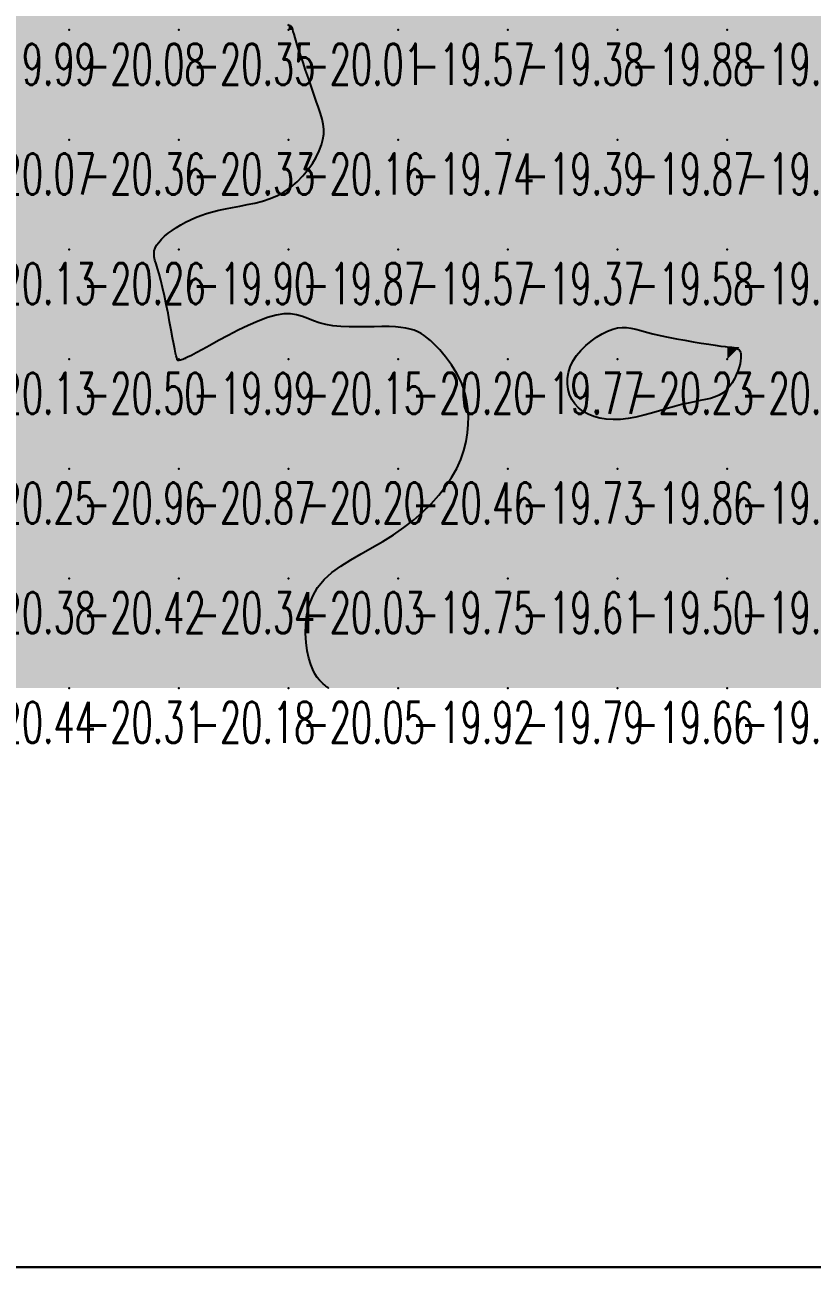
# Model space of a CAD drawing. Header units: millimetres. Extents: x 88261 to 90953, y 390274 to 392322.
# Drawn here: x 89556.2 to 89628, y 390274.5 to 390387.7 of the extents above; entities that cross this region are included whole.
import ezdxf
from ezdxf.enums import TextEntityAlignment as Align

# ---------------------------------------------------------------- set-up
doc = ezdxf.new("R2010")
doc.units = ezdxf.units.MM
doc.header["$LTSCALE"] = 25
for name, color, linetype in [('Carroyage(1)', 7, 'Continuous'), ('CN_04_00', 242, 'Continuous'), ('COTEAlt', 7, 'Continuous'), ('TN_COLORIAGE', 7, 'Continuous')]:
    doc.layers.add(name, color=color, linetype=linetype)
doc.styles.add('Simplex 1.0', font='Simplex.shx', dxfattribs={"width": 0.99, "height": 2.5})
doc.styles.get("Standard").update_dxf_attribs({"font": 'times.ttf'})

# ---------------------------------------------------------------- blocks, each defined once
blk = doc.blocks.new('COTE')
at = {"color": 0}
blk.add_point((0, 0), dxfattribs=at)
at = {"layer": 'COTEAlt'}
blk.add_attdef('ALT', text='', height=3.75, dxfattribs=at).set_placement((1.25, -1.25), align=Align.TOP_LEFT)

msp = doc.modelspace()

# ---------------------------------------------------------------- linework, layer by layer
at = {"elevation": 14.57}
msp.add_lwpolyline([(88260.96, 392322.08), (90951.88, 392322.08), (90951.88, 390274.46), (88260.96, 390274.46)], close=True, dxfattribs=at)
at = {"layer": 'Carroyage(1)'}
msp.add_lwpolyline([(88260.96, 390274.46), (90951.88, 390274.46), (90951.88, 392322.08), (88260.96, 392322.08)], close=True, dxfattribs=at)
at = {"layer": 'CN_04_00', "elevation": -20, "flags": 128}
msp.add_lwpolyline([(89583.89, 390327.24), (89583.89, 390327.24), (89583.88, 390327.24), (89583.87, 390327.25), (89583.85, 390327.27), (89583.81, 390327.3), (89583.75, 390327.35), (89583.66, 390327.42), (89583.55, 390327.51), (89583.41, 390327.62), (89583.24, 390327.77), (89583.06, 390327.97), (89582.86, 390328.22), (89582.66, 390328.53), (89582.46, 390328.93), (89582.28, 390329.4), (89582.11, 390329.98), (89581.96, 390330.65), (89581.85, 390331.41), (89581.8, 390332.23), (89581.82, 390333.08), (89581.92, 390333.95), (89582.13, 390334.81), (89582.45, 390335.64), (89582.9, 390336.42), (89583.5, 390337.13), (89584.21, 390337.77), (89585.03, 390338.37), (89585.93, 390338.94), (89586.88, 390339.49), (89587.86, 390340.05), (89588.85, 390340.62), (89589.82, 390341.22), (89590.75, 390341.87), (89591.64, 390342.56), (89592.47, 390343.29), (89593.24, 390344.04), (89593.94, 390344.82), (89594.57, 390345.62), (89595.12, 390346.44), (89595.58, 390347.26), (89595.95, 390348.09), (89596.24, 390348.91), (89596.44, 390349.71), (89596.57, 390350.5), (89596.64, 390351.27), (89596.65, 390352), (89596.6, 390352.7), (89596.51, 390353.35), (89596.39, 390353.95), (89596.23, 390354.5), (89596.04, 390355.01), (89595.83, 390355.48), (89595.6, 390355.92), (89595.36, 390356.33), (89595.1, 390356.72), (89594.84, 390357.08), (89594.57, 390357.44), (89594.3, 390357.77), (89594.03, 390358.09), (89593.75, 390358.39), (89593.47, 390358.67), (89593.19, 390358.93), (89592.91, 390359.16), (89592.62, 390359.38), (89592.33, 390359.56), (89592.03, 390359.72), (89591.7, 390359.86), (89591.34, 390359.97), (89590.95, 390360.06), (89590.5, 390360.13), (89589.99, 390360.17), (89589.42, 390360.2), (89588.77, 390360.2), (89588.06, 390360.19), (89587.31, 390360.18), (89586.54, 390360.17), (89585.77, 390360.18), (89585.02, 390360.21), (89584.3, 390360.28), (89583.64, 390360.39), (89583.05, 390360.55), (89582.51, 390360.74), (89582.01, 390360.94), (89581.51, 390361.12), (89580.99, 390361.26), (89580.44, 390361.35), (89579.83, 390361.35), (89579.13, 390361.25), (89578.34, 390361.03), (89577.48, 390360.7), (89576.57, 390360.31), (89575.65, 390359.86), (89574.74, 390359.39), (89573.87, 390358.93), (89573.08, 390358.49), (89572.4, 390358.11), (89571.83, 390357.81), (89571.39, 390357.57), (89571.05, 390357.4), (89570.8, 390357.29), (89570.62, 390357.21), (89570.49, 390357.16), (89570.41, 390357.14), (89570.35, 390357.13), (89570.3, 390357.13), (89570.26, 390357.12), (89570.23, 390357.12), (89570.2, 390357.12), (89570.18, 390357.12), (89570.16, 390357.12), (89570.15, 390357.13), (89570.13, 390357.14), (89570.12, 390357.15), (89570.1, 390357.18), (89570.08, 390357.24), (89570.05, 390357.35), (89570.01, 390357.53), (89569.95, 390357.78), (89569.88, 390358.14), (89569.79, 390358.6), (89569.68, 390359.18), (89569.55, 390359.87), (89569.41, 390360.62), (89569.26, 390361.41), (89569.09, 390362.22), (89568.93, 390363.01), (89568.76, 390363.76), (89568.6, 390364.43), (89568.44, 390365), (89568.3, 390365.49), (89568.17, 390365.91), (89568.07, 390366.26), (89568.01, 390366.57), (89567.99, 390366.84), (89568.01, 390367.1), (89568.09, 390367.35), (89568.22, 390367.61), (89568.42, 390367.88), (89568.66, 390368.16), (89568.95, 390368.43), (89569.27, 390368.71), (89569.63, 390368.97), (89570.02, 390369.23), (89570.43, 390369.48), (89570.85, 390369.72), (89571.3, 390369.94), (89571.76, 390370.14), (89572.25, 390370.33), (89572.77, 390370.51), (89573.31, 390370.67), (89573.89, 390370.82), (89574.5, 390370.95), (89575.14, 390371.07), (89575.8, 390371.19), (89576.49, 390371.32), (89577.18, 390371.46), (89577.88, 390371.64), (89578.56, 390371.87), (89579.23, 390372.14), (89579.86, 390372.49), (89580.47, 390372.91), (89581.03, 390373.39), (89581.55, 390373.93), (89582.01, 390374.49), (89582.42, 390375.07), (89582.77, 390375.66), (89583.05, 390376.23), (89583.26, 390376.77), (89583.39, 390377.27), (89583.46, 390377.74), (89583.46, 390378.2), (89583.41, 390378.66), (89583.31, 390379.12), (89583.17, 390379.62), (89582.99, 390380.16), (89582.78, 390380.75), (89582.55, 390381.4), (89582.31, 390382.11), (89582.06, 390382.84), (89581.81, 390383.57), (89581.57, 390384.29), (89581.34, 390384.96), (89581.14, 390385.57), (89580.98, 390386.09), (89580.84, 390386.52), (89580.75, 390386.85), (89580.68, 390387.09), (89580.63, 390387.27), (89580.6, 390387.39), (89580.58, 390387.47), (89580.56, 390387.51), (89580.54, 390387.53), (89580.52, 390387.55), (89580.48, 390387.57), (89580.41, 390387.61), (89580.32, 390387.66), (89580.18, 390387.75)], dxfattribs=at)
msp.add_lwpolyline([(89606.08, 390353.55), (89605.87, 390354), (89605.73, 390354.48), (89605.67, 390354.98), (89605.68, 390355.5), (89605.77, 390356.02), (89605.93, 390356.54), (89606.18, 390357.06), (89606.5, 390357.56), (89606.9, 390358.03), (89607.34, 390358.47), (89607.83, 390358.88), (89608.33, 390359.24), (89608.84, 390359.54), (89609.34, 390359.79), (89609.81, 390359.97), (89610.25, 390360.08), (89610.66, 390360.13), (89611.06, 390360.12), (89611.47, 390360.06), (89611.9, 390359.97), (89612.37, 390359.85), (89612.88, 390359.7), (89613.47, 390359.55), (89614.13, 390359.4), (89614.86, 390359.24), (89615.62, 390359.09), (89616.39, 390358.95), (89617.15, 390358.81), (89617.88, 390358.69), (89618.56, 390358.59), (89619.16, 390358.5), (89619.65, 390358.43), (89620.06, 390358.38), (89620.39, 390358.34), (89620.65, 390358.31), (89620.85, 390358.28), (89621.01, 390358.25), (89621.13, 390358.2), (89621.23, 390358.15), (89621.32, 390358.07), (89621.39, 390357.98), (89621.44, 390357.86), (89621.48, 390357.71), (89621.5, 390357.54), (89621.49, 390357.33), (89621.46, 390357.09), (89621.41, 390356.81), (89621.33, 390356.5), (89621.21, 390356.15), (89621.07, 390355.79), (89620.9, 390355.43), (89620.69, 390355.07), (89620.45, 390354.73), (89620.17, 390354.43), (89619.87, 390354.17), (89619.52, 390353.96), (89619.14, 390353.79), (89618.72, 390353.66), (89618.27, 390353.55), (89617.77, 390353.45), (89617.25, 390353.35), (89616.68, 390353.23), (89616.07, 390353.09), (89615.43, 390352.92), (89614.76, 390352.73), (89614.06, 390352.52), (89613.35, 390352.31), (89612.63, 390352.12), (89611.92, 390351.95), (89611.21, 390351.82), (89610.52, 390351.74), (89609.86, 390351.72), (89609.22, 390351.76), (89608.63, 390351.85), (89608.07, 390352.01), (89607.56, 390352.21), (89607.1, 390352.47), (89606.7, 390352.79), (89606.36, 390353.15), (89606.08, 390353.55)], close=True, dxfattribs=at)
at = {"layer": 'TN_COLORIAGE', "color": 223}
for points in [[(89560.25, 390387.24, -20), (89551.24, 390387.24, -20), (89560.25, 390397.24, -20), (89551.63, 390388.62, -20)], [(89560.25, 390397.24, -20.02), (89560.25, 390387.24, -20.02), (89570.25, 390397.24, -20.02)], [(89560.25, 390387.24, -20.02), (89570.25, 390387.24, -20.02), (89570.25, 390397.24, -20.02)], [(89570.25, 390387.24, -20), (89574.83, 390391.82, -20), (89570.25, 390397.24, -20), (89570.78, 390397.24, -20)], [(89570.25, 390387.24, -20), (89574.83, 390391.82, -20), (89580.25, 390387.24, -20), (89580.25, 390387.56, -20)], [(89560.25, 390387.24, -20), (89551.24, 390387.24, -20), (89550.25, 390377.24, -20), (89550.25, 390386.15, -20)], [(89550.25, 390377.24, -20.08), (89560.25, 390377.24, -20.08), (89560.25, 390387.24, -20.08)], [(89560.25, 390387.24, -20.35), (89560.25, 390377.24, -20.35), (89570.25, 390387.24, -20.35)], [(89560.25, 390377.24, -20.35), (89570.25, 390377.24, -20.35), (89570.25, 390387.24, -20.35)], [(89570.25, 390377.24, -20.01), (89580.25, 390377.24, -20.01), (89580.25, 390387.24, -20.01)], [(89570.25, 390387.24, -20.01), (89570.25, 390377.24, -20.01), (89580.25, 390387.24, -20.01)], [(89580.25, 390387.56, -20.01), (89580.61, 390387.6, -20.01), (89580.25, 390387.24, -20.01)], [(89580.56, 390387.24, -20.01), (89580.61, 390387.6, -20.01), (89580.25, 390387.24, -20.01)], [(89580.25, 390377.24, -20), (89583.01, 390380, -20), (89580.25, 390387.24, -20), (89580.56, 390387.24, -20)], [(89583.01, 390380, -20.16), (89584.07, 390377.24, -20.16), (89580.25, 390377.24, -20.16)], [(89550.25, 390367.24, -20.36), (89560.25, 390367.24, -20.36), (89560.25, 390377.24, -20.36)], [(89550.25, 390377.24, -20.36), (89550.25, 390367.24, -20.36), (89560.25, 390377.24, -20.36)], [(89570.25, 390377.24, -20), (89570.25, 390369.64, -20), (89560.25, 390367.24, -20), (89567.44, 390367.24, -20)], [(89560.25, 390377.24, -20.33), (89560.25, 390367.24, -20.33), (89570.25, 390377.24, -20.33)], [(89570.25, 390377.24, -20), (89570.25, 390369.64, -20), (89580.25, 390377.24, -20), (89574.12, 390371.11, -20)], [(89580.25, 390371.65, -20.16), (89574.12, 390371.11, -20.16), (89580.25, 390377.24, -20.16)], [(89584.07, 390377.24, -20.16), (89580.25, 390371.65, -20.16), (89580.25, 390377.24, -20.16)], [(89550.25, 390367.24, -20.26), (89550.25, 390357.24, -20.26), (89560.25, 390367.24, -20.26)], [(89550.25, 390357.24, -20.26), (89560.25, 390357.24, -20.26), (89560.25, 390367.24, -20.26)], [(89560.25, 390357.24, -20), (89568.53, 390365.52, -20), (89560.25, 390367.24, -20), (89567.44, 390367.24, -20)], [(89568.53, 390365.52, -20.5), (89570.02, 390357.24, -20.5), (89560.25, 390357.24, -20.5)], [(89580.25, 390362.6, -20.15), (89570.97, 390357.24, -20.15), (89580.25, 390357.24, -20.15)], [(89582.84, 390359.83, -20.15), (89580.25, 390362.6, -20.15), (89580.25, 390357.24, -20.15)], [(89590.25, 390357.24, -20), (89590.25, 390360.42, -20), (89580.25, 390357.24, -20), (89582.84, 390359.83, -20)], [(89592.66, 390359.65, -20.2), (89590.25, 390360.42, -20.2), (89590.25, 390357.24, -20.2)], [(89610.25, 390360.75, -20.23), (89605.29, 390357.24, -20.23), (89610.25, 390357.24, -20.23)], [(89612.58, 390359.57, -20.23), (89610.25, 390360.75, -20.23), (89610.25, 390357.24, -20.23)], [(89592.66, 390359.65, -20.2), (89594.86, 390357.24, -20.2), (89590.25, 390357.24, -20.2)], [(89610.25, 390357.24, -20), (89612.58, 390359.57, -20), (89620.25, 390357.24, -20), (89620.25, 390358.27, -20)], [(89620.25, 390358.27, -20.09), (89621.36, 390358.35, -20.09), (89620.25, 390357.24, -20.09)], [(89621.36, 390358.35, -20.09), (89621.71, 390357.24, -20.09), (89620.25, 390357.24, -20.09)], [(89550.25, 390347.24, -20.5), (89560.25, 390347.24, -20.5), (89560.25, 390357.24, -20.5)], [(89550.25, 390357.24, -20.5), (89550.25, 390347.24, -20.5), (89560.25, 390357.24, -20.5)], [(89560.25, 390347.24, -20), (89570.13, 390357.12, -20), (89560.25, 390357.24, -20), (89570.02, 390357.24, -20)], [(89560.25, 390347.24, -20), (89570.13, 390357.12, -20), (89570.25, 390347.24, -20), (89570.25, 390357.11, -20)], [(89570.25, 390347.24, -20), (89570.25, 390357.11, -20), (89580.25, 390357.24, -20), (89570.97, 390357.24, -20)], [(89570.25, 390347.24, -20.15), (89580.25, 390347.24, -20.15), (89580.25, 390357.24, -20.15)], [(89580.25, 390347.24, -20.2), (89590.25, 390347.24, -20.2), (89590.25, 390357.24, -20.2)], [(89580.25, 390357.24, -20.2), (89580.25, 390347.24, -20.2), (89590.25, 390357.24, -20.2)], [(89590.25, 390347.24, -20), (89596.91, 390353.9, -20), (89590.25, 390357.24, -20), (89594.86, 390357.24, -20)], [(89605.65, 390352.64, -20.23), (89605.29, 390357.24, -20.23), (89610.25, 390357.24, -20.23)], [(89605.65, 390352.64, -20.23), (89610.25, 390351.08, -20.23), (89610.25, 390357.24, -20.23)], [(89610.25, 390357.24, -20), (89610.25, 390351.08, -20), (89620.25, 390357.24, -20), (89616.48, 390353.47, -20)], [(89620.25, 390353.57, -20.09), (89616.48, 390353.47, -20.09), (89620.25, 390357.24, -20.09)], [(89621.71, 390357.24, -20.09), (89620.25, 390353.57, -20.09), (89620.25, 390357.24, -20.09)], [(89596.58, 390347.24, -20.46), (89596.91, 390353.9, -20.46), (89590.25, 390347.24, -20.46)], [(89550.25, 390337.24, -20.96), (89560.25, 390337.24, -20.96), (89560.25, 390347.24, -20.96)], [(89550.25, 390347.24, -20.96), (89550.25, 390337.24, -20.96), (89560.25, 390347.24, -20.96)], [(89560.25, 390337.24, -20.87), (89570.25, 390337.24, -20.87), (89570.25, 390347.24, -20.87)], [(89560.25, 390347.24, -20.87), (89560.25, 390337.24, -20.87), (89570.25, 390347.24, -20.87)], [(89570.25, 390337.24, -20.2), (89580.25, 390337.24, -20.2), (89580.25, 390347.24, -20.2)], [(89570.25, 390347.24, -20.2), (89570.25, 390337.24, -20.2), (89580.25, 390347.24, -20.2)], [(89580.25, 390347.24, -20.46), (89580.25, 390337.24, -20.46), (89590.25, 390347.24, -20.46)], [(89590.25, 390347.24, -20), (89590.25, 390340.71, -20), (89580.25, 390337.24, -20), (89581.33, 390337.24, -20)], [(89596.58, 390347.24, -20.46), (89590.25, 390340.71, -20.46), (89590.25, 390347.24, -20.46)], [(89550.25, 390327.24, -20.42), (89560.25, 390327.24, -20.42), (89560.25, 390337.24, -20.42)], [(89550.25, 390337.24, -20.42), (89550.25, 390327.24, -20.42), (89560.25, 390337.24, -20.42)], [(89560.25, 390327.24, -20.34), (89570.25, 390327.24, -20.34), (89570.25, 390337.24, -20.34)], [(89560.25, 390337.24, -20.34), (89560.25, 390327.24, -20.34), (89570.25, 390337.24, -20.34)], [(89570.25, 390337.24, -20.03), (89570.25, 390327.24, -20.03), (89580.25, 390337.24, -20.03)], [(89570.25, 390327.24, -20.03), (89580.25, 390327.24, -20.03), (89580.25, 390337.24, -20.03)], [(89580.25, 390327.24, -20), (89581.86, 390328.85, -20), (89580.25, 390337.24, -20), (89581.33, 390337.24, -20)], [(89581.86, 390328.85, -20.05), (89583.89, 390327.24, -20.05), (89580.25, 390327.24, -20.05)]]:
    msp.add_solid(points, dxfattribs=at)
at = {"layer": 'TN_COLORIAGE', "color": 213}
for points in [[(89580.25, 390387.56, -19.59), (89574.83, 390391.82, -19.59), (89580.25, 390397.24, -19.59)], [(89580.61, 390387.6, -19.59), (89580.25, 390387.56, -19.59), (89590.25, 390397.24, -19.59), (89580.25, 390397.24, -19.59)], [(89580.61, 390387.6, -19.57), (89580.56, 390387.24, -19.57), (89590.25, 390397.24, -19.57), (89590.25, 390387.24, -19.57)], [(89590.25, 390397.24, -19.29), (89590.25, 390387.24, -19.29), (89600.25, 390397.24, -19.29)], [(89590.25, 390387.24, -19.29), (89600.25, 390387.24, -19.29), (89600.25, 390397.24, -19.29)], [(89600.25, 390387.24, -19.33), (89610.25, 390387.24, -19.33), (89610.25, 390397.24, -19.33)], [(89600.25, 390397.24, -19.33), (89600.25, 390387.24, -19.33), (89610.25, 390397.24, -19.33)], [(89610.25, 390387.24, -19.23), (89620.25, 390387.24, -19.23), (89620.25, 390397.24, -19.23)], [(89610.25, 390397.24, -19.23), (89610.25, 390387.24, -19.23), (89620.25, 390397.24, -19.23)], [(89620.25, 390397.24, -19.23), (89620.25, 390387.24, -19.23), (89630.25, 390397.24, -19.23)], [(89620.25, 390387.24, -19.23), (89630.25, 390387.24, -19.23), (89630.25, 390397.24, -19.23)], [(89580.56, 390387.24, -19.57), (89583.01, 390380, -19.57), (89590.25, 390387.24, -19.57)], [(89584.07, 390377.24, -19.57), (89583.01, 390380, -19.57), (89590.25, 390377.24, -19.57), (89590.25, 390387.24, -19.57)], [(89590.25, 390387.24, -19.38), (89590.25, 390377.24, -19.38), (89600.25, 390387.24, -19.38)], [(89590.25, 390377.24, -19.38), (89600.25, 390377.24, -19.38), (89600.25, 390387.24, -19.38)], [(89600.25, 390387.24, -19.88), (89600.25, 390377.24, -19.88), (89610.25, 390387.24, -19.88)], [(89600.25, 390377.24, -19.88), (89610.25, 390377.24, -19.88), (89610.25, 390387.24, -19.88)], [(89610.25, 390377.24, -19.45), (89620.25, 390377.24, -19.45), (89620.25, 390387.24, -19.45)], [(89610.25, 390387.24, -19.45), (89610.25, 390377.24, -19.45), (89620.25, 390387.24, -19.45)], [(89620.25, 390387.24, -19.1), (89620.25, 390377.24, -19.1), (89630.25, 390387.24, -19.1)], [(89620.25, 390377.24, -19.1), (89630.25, 390377.24, -19.1), (89630.25, 390387.24, -19.1)], [(89580.25, 390367.24, -19.74), (89590.25, 390367.24, -19.74), (89590.25, 390377.24, -19.74)], [(89580.25, 390371.65, -19.74), (89584.07, 390377.24, -19.74), (89580.25, 390367.24, -19.74), (89590.25, 390377.24, -19.74)], [(89590.25, 390367.24, -19.39), (89600.25, 390367.24, -19.39), (89600.25, 390377.24, -19.39)], [(89590.25, 390377.24, -19.39), (89590.25, 390367.24, -19.39), (89600.25, 390377.24, -19.39)], [(89600.25, 390377.24, -19.87), (89600.25, 390367.24, -19.87), (89610.25, 390377.24, -19.87)], [(89600.25, 390367.24, -19.87), (89610.25, 390367.24, -19.87), (89610.25, 390377.24, -19.87)], [(89610.25, 390377.24, -19.32), (89610.25, 390367.24, -19.32), (89620.25, 390377.24, -19.32)], [(89610.25, 390367.24, -19.32), (89620.25, 390367.24, -19.32), (89620.25, 390377.24, -19.32)], [(89620.25, 390367.24, -19.14), (89630.25, 390367.24, -19.14), (89630.25, 390377.24, -19.14)], [(89620.25, 390377.24, -19.14), (89620.25, 390367.24, -19.14), (89630.25, 390377.24, -19.14)], [(89574.12, 390371.11, -19.87), (89580.25, 390371.65, -19.87), (89570.25, 390367.24, -19.87), (89580.25, 390367.24, -19.87)], [(89574.12, 390371.11, -19.9), (89570.25, 390369.64, -19.9), (89570.25, 390367.24, -19.9)], [(89567.44, 390367.24, -19.9), (89570.25, 390369.64, -19.9), (89570.25, 390367.24, -19.9)], [(89567.44, 390367.24, -19.9), (89568.53, 390365.52, -19.9), (89570.25, 390367.24, -19.9)], [(89570.02, 390357.24, -19.9), (89568.53, 390365.52, -19.9), (89570.25, 390357.24, -19.9), (89570.25, 390367.24, -19.9)], [(89570.25, 390367.24, -19.87), (89570.25, 390357.24, -19.87), (89580.25, 390367.24, -19.87)], [(89570.97, 390357.24, -19.87), (89580.25, 390362.6, -19.87), (89570.25, 390357.24, -19.87), (89580.25, 390367.24, -19.87)], [(89580.25, 390362.6, -19.57), (89582.84, 390359.83, -19.57), (89580.25, 390367.24, -19.57), (89590.25, 390367.24, -19.57)], [(89582.84, 390359.83, -19.57), (89590.25, 390360.42, -19.57), (89590.25, 390367.24, -19.57)], [(89590.25, 390360.42, -19.37), (89592.66, 390359.65, -19.37), (89590.25, 390367.24, -19.37), (89600.25, 390367.24, -19.37)], [(89594.86, 390357.24, -19.37), (89592.66, 390359.65, -19.37), (89600.25, 390357.24, -19.37), (89600.25, 390367.24, -19.37)], [(89600.25, 390367.24, -19.58), (89600.25, 390357.24, -19.58), (89610.25, 390367.24, -19.58)], [(89605.29, 390357.24, -19.58), (89610.25, 390360.75, -19.58), (89600.25, 390357.24, -19.58), (89610.25, 390367.24, -19.58)], [(89610.25, 390360.75, -19.25), (89612.58, 390359.57, -19.25), (89610.25, 390367.24, -19.25), (89620.25, 390367.24, -19.25)], [(89620.25, 390358.27, -19.25), (89612.58, 390359.57, -19.25), (89620.25, 390367.24, -19.25)], [(89621.36, 390358.35, -19.25), (89620.25, 390358.27, -19.25), (89630.25, 390367.24, -19.25), (89620.25, 390367.24, -19.25)], [(89621.71, 390357.24, -19.31), (89621.36, 390358.35, -19.31), (89630.25, 390357.24, -19.31), (89630.25, 390367.24, -19.31)], [(89570.02, 390357.24, -19.99), (89570.13, 390357.12, -19.99), (89570.25, 390357.24, -19.99)], [(89570.25, 390357.11, -19.99), (89570.13, 390357.12, -19.99), (89570.25, 390357.24, -19.99)], [(89570.97, 390357.24, -19.99), (89570.25, 390357.11, -19.99), (89570.25, 390357.24, -19.99)], [(89594.86, 390357.24, -19.77), (89596.91, 390353.9, -19.77), (89600.25, 390357.24, -19.77)], [(89596.91, 390353.9, -19.73), (89596.58, 390347.24, -19.73), (89600.25, 390357.24, -19.73), (89600.25, 390347.24, -19.73)], [(89605.29, 390357.24, -19.73), (89605.65, 390352.64, -19.73), (89600.25, 390357.24, -19.73), (89600.25, 390347.24, -19.73)], [(89620.25, 390353.57, -19.5), (89621.71, 390357.24, -19.5), (89620.25, 390347.24, -19.5), (89630.25, 390357.24, -19.5)], [(89620.25, 390347.24, -19.5), (89630.25, 390347.24, -19.5), (89630.25, 390357.24, -19.5)], [(89616.48, 390353.47, -19.85), (89620.25, 390353.57, -19.85), (89610.25, 390347.24, -19.85), (89620.25, 390347.24, -19.85)], [(89616.48, 390353.47, -19.86), (89610.25, 390351.08, -19.86), (89610.25, 390347.24, -19.86)], [(89610.25, 390351.08, -19.73), (89605.65, 390352.64, -19.73), (89610.25, 390347.24, -19.73), (89600.25, 390347.24, -19.73)], [(89590.25, 390337.24, -19.73), (89600.25, 390337.24, -19.73), (89600.25, 390347.24, -19.73)], [(89590.25, 390340.71, -19.73), (89596.58, 390347.24, -19.73), (89590.25, 390337.24, -19.73), (89600.25, 390347.24, -19.73)], [(89600.25, 390347.24, -19.86), (89600.25, 390337.24, -19.86), (89610.25, 390347.24, -19.86)], [(89600.25, 390337.24, -19.86), (89610.25, 390337.24, -19.86), (89610.25, 390347.24, -19.86)], [(89610.25, 390337.24, -19.85), (89620.25, 390337.24, -19.85), (89620.25, 390347.24, -19.85)], [(89610.25, 390347.24, -19.85), (89610.25, 390337.24, -19.85), (89620.25, 390347.24, -19.85)], [(89620.25, 390347.24, -19.38), (89620.25, 390337.24, -19.38), (89630.25, 390347.24, -19.38)], [(89620.25, 390337.24, -19.38), (89630.25, 390337.24, -19.38), (89630.25, 390347.24, -19.38)], [(89581.33, 390337.24, -19.75), (89590.25, 390340.71, -19.75), (89590.25, 390337.24, -19.75)], [(89581.33, 390337.24, -19.75), (89581.86, 390328.85, -19.75), (89590.25, 390337.24, -19.75)], [(89583.89, 390327.24, -19.75), (89581.86, 390328.85, -19.75), (89590.25, 390327.24, -19.75), (89590.25, 390337.24, -19.75)], [(89590.25, 390337.24, -19.61), (89590.25, 390327.24, -19.61), (89600.25, 390337.24, -19.61)], [(89590.25, 390327.24, -19.61), (89600.25, 390327.24, -19.61), (89600.25, 390337.24, -19.61)], [(89600.25, 390327.24, -19.5), (89610.25, 390327.24, -19.5), (89610.25, 390337.24, -19.5)], [(89600.25, 390337.24, -19.5), (89600.25, 390327.24, -19.5), (89610.25, 390337.24, -19.5)], [(89610.25, 390337.24, -19.44), (89610.25, 390327.24, -19.44), (89620.25, 390337.24, -19.44)], [(89610.25, 390327.24, -19.44), (89620.25, 390327.24, -19.44), (89620.25, 390337.24, -19.44)], [(89620.25, 390337.24, -19.28), (89620.25, 390327.24, -19.28), (89630.25, 390337.24, -19.28)], [(89620.25, 390327.24, -19.28), (89630.25, 390327.24, -19.28), (89630.25, 390337.24, -19.28)]]:
    msp.add_solid(points, dxfattribs=at)

# ---------------------------------------------------------------- block references
at = {"layer": 'COTEAlt'}
ref = msp.add_blockref('COTE', (89550.25, 390387.24), dxfattribs=at)
ref.add_attrib('ALT', '-19.99', dxfattribs={"height": 3.75, "style": 'Simplex 1.0', "width": 0.6}).set_placement((89551.5, 390385.99), align=Align.TOP_LEFT)
ref = msp.add_blockref('COTE', (89560.25, 390387.24), dxfattribs=at)
ref.add_attrib('ALT', '-20.08', dxfattribs={"height": 3.75, "style": 'Simplex 1.0', "width": 0.6}).set_placement((89561.5, 390385.99), align=Align.TOP_LEFT)
ref = msp.add_blockref('COTE', (89570.25, 390387.24), dxfattribs=at)
ref.add_attrib('ALT', '-20.35', dxfattribs={"height": 3.75, "style": 'Simplex 1.0', "width": 0.6}).set_placement((89571.5, 390385.99), align=Align.TOP_LEFT)
ref = msp.add_blockref('COTE', (89580.25, 390387.24), dxfattribs=at)
ref.add_attrib('ALT', '-20.01', dxfattribs={"height": 3.75, "style": 'Simplex 1.0', "width": 0.6}).set_placement((89581.5, 390385.99), align=Align.TOP_LEFT)
ref = msp.add_blockref('COTE', (89590.25, 390387.24), dxfattribs=at)
ref.add_attrib('ALT', '-19.57', dxfattribs={"height": 3.75, "style": 'Simplex 1.0', "width": 0.6}).set_placement((89591.5, 390385.99), align=Align.TOP_LEFT)
ref = msp.add_blockref('COTE', (89600.25, 390387.24), dxfattribs=at)
ref.add_attrib('ALT', '-19.38', dxfattribs={"height": 3.75, "style": 'Simplex 1.0', "width": 0.6}).set_placement((89601.5, 390385.99), align=Align.TOP_LEFT)
ref = msp.add_blockref('COTE', (89610.25, 390387.24), dxfattribs=at)
ref.add_attrib('ALT', '-19.88', dxfattribs={"height": 3.75, "style": 'Simplex 1.0', "width": 0.6}).set_placement((89611.5, 390385.99), align=Align.TOP_LEFT)
ref = msp.add_blockref('COTE', (89620.25, 390387.24), dxfattribs=at)
ref.add_attrib('ALT', '-19.45', dxfattribs={"height": 3.75, "style": 'Simplex 1.0', "width": 0.6}).set_placement((89621.5, 390385.99), align=Align.TOP_LEFT)
ref = msp.add_blockref('COTE', (89550.25, 390377.24), dxfattribs=at)
ref.add_attrib('ALT', '-20.07', dxfattribs={"height": 3.75, "style": 'Simplex 1.0', "width": 0.6}).set_placement((89551.5, 390375.99), align=Align.TOP_LEFT)
ref = msp.add_blockref('COTE', (89560.25, 390377.24), dxfattribs=at)
ref.add_attrib('ALT', '-20.36', dxfattribs={"height": 3.75, "style": 'Simplex 1.0', "width": 0.6}).set_placement((89561.5, 390375.99), align=Align.TOP_LEFT)
ref = msp.add_blockref('COTE', (89570.25, 390377.24), dxfattribs=at)
ref.add_attrib('ALT', '-20.33', dxfattribs={"height": 3.75, "style": 'Simplex 1.0', "width": 0.6}).set_placement((89571.5, 390375.99), align=Align.TOP_LEFT)
ref = msp.add_blockref('COTE', (89580.25, 390377.24), dxfattribs=at)
ref.add_attrib('ALT', '-20.16', dxfattribs={"height": 3.75, "style": 'Simplex 1.0', "width": 0.6}).set_placement((89581.5, 390375.99), align=Align.TOP_LEFT)
ref = msp.add_blockref('COTE', (89590.25, 390377.24), dxfattribs=at)
ref.add_attrib('ALT', '-19.74', dxfattribs={"height": 3.75, "style": 'Simplex 1.0', "width": 0.6}).set_placement((89591.5, 390375.99), align=Align.TOP_LEFT)
ref = msp.add_blockref('COTE', (89600.25, 390377.24), dxfattribs=at)
ref.add_attrib('ALT', '-19.39', dxfattribs={"height": 3.75, "style": 'Simplex 1.0', "width": 0.6}).set_placement((89601.5, 390375.99), align=Align.TOP_LEFT)
ref = msp.add_blockref('COTE', (89610.25, 390377.24), dxfattribs=at)
ref.add_attrib('ALT', '-19.87', dxfattribs={"height": 3.75, "style": 'Simplex 1.0', "width": 0.6}).set_placement((89611.5, 390375.99), align=Align.TOP_LEFT)
ref = msp.add_blockref('COTE', (89620.25, 390377.24), dxfattribs=at)
ref.add_attrib('ALT', '-19.32', dxfattribs={"height": 3.75, "style": 'Simplex 1.0', "width": 0.6}).set_placement((89621.5, 390375.99), align=Align.TOP_LEFT)
ref = msp.add_blockref('COTE', (89550.25, 390367.24), dxfattribs=at)
ref.add_attrib('ALT', '-20.13', dxfattribs={"height": 3.75, "style": 'Simplex 1.0', "width": 0.6}).set_placement((89551.5, 390365.99), align=Align.TOP_LEFT)
ref = msp.add_blockref('COTE', (89560.25, 390367.24), dxfattribs=at)
ref.add_attrib('ALT', '-20.26', dxfattribs={"height": 3.75, "style": 'Simplex 1.0', "width": 0.6}).set_placement((89561.5, 390365.99), align=Align.TOP_LEFT)
ref = msp.add_blockref('COTE', (89570.25, 390367.24), dxfattribs=at)
ref.add_attrib('ALT', '-19.90', dxfattribs={"height": 3.75, "style": 'Simplex 1.0', "width": 0.6}).set_placement((89571.5, 390365.99), align=Align.TOP_LEFT)
ref = msp.add_blockref('COTE', (89580.25, 390367.24), dxfattribs=at)
ref.add_attrib('ALT', '-19.87', dxfattribs={"height": 3.75, "style": 'Simplex 1.0', "width": 0.6}).set_placement((89581.5, 390365.99), align=Align.TOP_LEFT)
ref = msp.add_blockref('COTE', (89590.25, 390367.24), dxfattribs=at)
ref.add_attrib('ALT', '-19.57', dxfattribs={"height": 3.75, "style": 'Simplex 1.0', "width": 0.6}).set_placement((89591.5, 390365.99), align=Align.TOP_LEFT)
ref = msp.add_blockref('COTE', (89600.25, 390367.24), dxfattribs=at)
ref.add_attrib('ALT', '-19.37', dxfattribs={"height": 3.75, "style": 'Simplex 1.0', "width": 0.6}).set_placement((89601.5, 390365.99), align=Align.TOP_LEFT)
ref = msp.add_blockref('COTE', (89610.25, 390367.24), dxfattribs=at)
ref.add_attrib('ALT', '-19.58', dxfattribs={"height": 3.75, "style": 'Simplex 1.0', "width": 0.6}).set_placement((89611.5, 390365.99), align=Align.TOP_LEFT)
ref = msp.add_blockref('COTE', (89620.25, 390367.24), dxfattribs=at)
ref.add_attrib('ALT', '-19.25', dxfattribs={"height": 3.75, "style": 'Simplex 1.0', "width": 0.6}).set_placement((89621.5, 390365.99), align=Align.TOP_LEFT)
ref = msp.add_blockref('COTE', (89550.25, 390357.24), dxfattribs=at)
ref.add_attrib('ALT', '-20.13', dxfattribs={"height": 3.75, "style": 'Simplex 1.0', "width": 0.6}).set_placement((89551.5, 390355.99), align=Align.TOP_LEFT)
ref = msp.add_blockref('COTE', (89560.25, 390357.24), dxfattribs=at)
ref.add_attrib('ALT', '-20.50', dxfattribs={"height": 3.75, "style": 'Simplex 1.0', "width": 0.6}).set_placement((89561.5, 390355.99), align=Align.TOP_LEFT)
ref = msp.add_blockref('COTE', (89570.25, 390357.24), dxfattribs=at)
ref.add_attrib('ALT', '-19.99', dxfattribs={"height": 3.75, "style": 'Simplex 1.0', "width": 0.6}).set_placement((89571.5, 390355.99), align=Align.TOP_LEFT)
ref = msp.add_blockref('COTE', (89580.25, 390357.24), dxfattribs=at)
ref.add_attrib('ALT', '-20.15', dxfattribs={"height": 3.75, "style": 'Simplex 1.0', "width": 0.6}).set_placement((89581.5, 390355.99), align=Align.TOP_LEFT)
ref = msp.add_blockref('COTE', (89590.25, 390357.24), dxfattribs=at)
ref.add_attrib('ALT', '-20.20', dxfattribs={"height": 3.75, "style": 'Simplex 1.0', "width": 0.6}).set_placement((89591.5, 390355.99), align=Align.TOP_LEFT)
ref = msp.add_blockref('COTE', (89600.25, 390357.24), dxfattribs=at)
ref.add_attrib('ALT', '-19.77', dxfattribs={"height": 3.75, "style": 'Simplex 1.0', "width": 0.6}).set_placement((89601.5, 390355.99), align=Align.TOP_LEFT)
ref = msp.add_blockref('COTE', (89610.25, 390357.24), dxfattribs=at)
ref.add_attrib('ALT', '-20.23', dxfattribs={"height": 3.75, "style": 'Simplex 1.0', "width": 0.6}).set_placement((89611.5, 390355.99), align=Align.TOP_LEFT)
ref = msp.add_blockref('COTE', (89620.25, 390357.24), dxfattribs=at)
ref.add_attrib('ALT', '-20.09', dxfattribs={"height": 3.75, "style": 'Simplex 1.0', "width": 0.6}).set_placement((89621.5, 390355.99), align=Align.TOP_LEFT)
ref = msp.add_blockref('COTE', (89550.25, 390347.24), dxfattribs=at)
ref.add_attrib('ALT', '-20.25', dxfattribs={"height": 3.75, "style": 'Simplex 1.0', "width": 0.6}).set_placement((89551.5, 390345.99), align=Align.TOP_LEFT)
ref = msp.add_blockref('COTE', (89560.25, 390347.24), dxfattribs=at)
ref.add_attrib('ALT', '-20.96', dxfattribs={"height": 3.75, "style": 'Simplex 1.0', "width": 0.6}).set_placement((89561.5, 390345.99), align=Align.TOP_LEFT)
ref = msp.add_blockref('COTE', (89570.25, 390347.24), dxfattribs=at)
ref.add_attrib('ALT', '-20.87', dxfattribs={"height": 3.75, "style": 'Simplex 1.0', "width": 0.6}).set_placement((89571.5, 390345.99), align=Align.TOP_LEFT)
ref = msp.add_blockref('COTE', (89580.25, 390347.24), dxfattribs=at)
ref.add_attrib('ALT', '-20.20', dxfattribs={"height": 3.75, "style": 'Simplex 1.0', "width": 0.6}).set_placement((89581.5, 390345.99), align=Align.TOP_LEFT)
ref = msp.add_blockref('COTE', (89590.25, 390347.24), dxfattribs=at)
ref.add_attrib('ALT', '-20.46', dxfattribs={"height": 3.75, "style": 'Simplex 1.0', "width": 0.6}).set_placement((89591.5, 390345.99), align=Align.TOP_LEFT)
ref = msp.add_blockref('COTE', (89600.25, 390347.24), dxfattribs=at)
ref.add_attrib('ALT', '-19.73', dxfattribs={"height": 3.75, "style": 'Simplex 1.0', "width": 0.6}).set_placement((89601.5, 390345.99), align=Align.TOP_LEFT)
ref = msp.add_blockref('COTE', (89610.25, 390347.24), dxfattribs=at)
ref.add_attrib('ALT', '-19.86', dxfattribs={"height": 3.75, "style": 'Simplex 1.0', "width": 0.6}).set_placement((89611.5, 390345.99), align=Align.TOP_LEFT)
ref = msp.add_blockref('COTE', (89620.25, 390347.24), dxfattribs=at)
ref.add_attrib('ALT', '-19.85', dxfattribs={"height": 3.75, "style": 'Simplex 1.0', "width": 0.6}).set_placement((89621.5, 390345.99), align=Align.TOP_LEFT)
ref = msp.add_blockref('COTE', (89550.25, 390337.24), dxfattribs=at)
ref.add_attrib('ALT', '-20.38', dxfattribs={"height": 3.75, "style": 'Simplex 1.0', "width": 0.6}).set_placement((89551.5, 390335.99), align=Align.TOP_LEFT)
ref = msp.add_blockref('COTE', (89560.25, 390337.24), dxfattribs=at)
ref.add_attrib('ALT', '-20.42', dxfattribs={"height": 3.75, "style": 'Simplex 1.0', "width": 0.6}).set_placement((89561.5, 390335.99), align=Align.TOP_LEFT)
ref = msp.add_blockref('COTE', (89570.25, 390337.24), dxfattribs=at)
ref.add_attrib('ALT', '-20.34', dxfattribs={"height": 3.75, "style": 'Simplex 1.0', "width": 0.6}).set_placement((89571.5, 390335.99), align=Align.TOP_LEFT)
ref = msp.add_blockref('COTE', (89580.25, 390337.24), dxfattribs=at)
ref.add_attrib('ALT', '-20.03', dxfattribs={"height": 3.75, "style": 'Simplex 1.0', "width": 0.6}).set_placement((89581.5, 390335.99), align=Align.TOP_LEFT)
ref = msp.add_blockref('COTE', (89590.25, 390337.24), dxfattribs=at)
ref.add_attrib('ALT', '-19.75', dxfattribs={"height": 3.75, "style": 'Simplex 1.0', "width": 0.6}).set_placement((89591.5, 390335.99), align=Align.TOP_LEFT)
ref = msp.add_blockref('COTE', (89600.25, 390337.24), dxfattribs=at)
ref.add_attrib('ALT', '-19.61', dxfattribs={"height": 3.75, "style": 'Simplex 1.0', "width": 0.6}).set_placement((89601.5, 390335.99), align=Align.TOP_LEFT)
ref = msp.add_blockref('COTE', (89610.25, 390337.24), dxfattribs=at)
ref.add_attrib('ALT', '-19.50', dxfattribs={"height": 3.75, "style": 'Simplex 1.0', "width": 0.6}).set_placement((89611.5, 390335.99), align=Align.TOP_LEFT)
ref = msp.add_blockref('COTE', (89620.25, 390337.24), dxfattribs=at)
ref.add_attrib('ALT', '-19.44', dxfattribs={"height": 3.75, "style": 'Simplex 1.0', "width": 0.6}).set_placement((89621.5, 390335.99), align=Align.TOP_LEFT)
ref = msp.add_blockref('COTE', (89550.25, 390327.24), dxfattribs=at)
ref.add_attrib('ALT', '-20.44', dxfattribs={"height": 3.75, "style": 'Simplex 1.0', "width": 0.6}).set_placement((89551.5, 390325.99), align=Align.TOP_LEFT)
ref = msp.add_blockref('COTE', (89560.25, 390327.24), dxfattribs=at)
ref.add_attrib('ALT', '-20.31', dxfattribs={"height": 3.75, "style": 'Simplex 1.0', "width": 0.6}).set_placement((89561.5, 390325.99), align=Align.TOP_LEFT)
ref = msp.add_blockref('COTE', (89570.25, 390327.24), dxfattribs=at)
ref.add_attrib('ALT', '-20.18', dxfattribs={"height": 3.75, "style": 'Simplex 1.0', "width": 0.6}).set_placement((89571.5, 390325.99), align=Align.TOP_LEFT)
ref = msp.add_blockref('COTE', (89580.25, 390327.24), dxfattribs=at)
ref.add_attrib('ALT', '-20.05', dxfattribs={"height": 3.75, "style": 'Simplex 1.0', "width": 0.6}).set_placement((89581.5, 390325.99), align=Align.TOP_LEFT)
ref = msp.add_blockref('COTE', (89590.25, 390327.24), dxfattribs=at)
ref.add_attrib('ALT', '-19.92', dxfattribs={"height": 3.75, "style": 'Simplex 1.0', "width": 0.6}).set_placement((89591.5, 390325.99), align=Align.TOP_LEFT)
ref = msp.add_blockref('COTE', (89600.25, 390327.24), dxfattribs=at)
ref.add_attrib('ALT', '-19.79', dxfattribs={"height": 3.75, "style": 'Simplex 1.0', "width": 0.6}).set_placement((89601.5, 390325.99), align=Align.TOP_LEFT)
ref = msp.add_blockref('COTE', (89610.25, 390327.24), dxfattribs=at)
ref.add_attrib('ALT', '-19.66', dxfattribs={"height": 3.75, "style": 'Simplex 1.0', "width": 0.6}).set_placement((89611.5, 390325.99), align=Align.TOP_LEFT)
ref = msp.add_blockref('COTE', (89620.25, 390327.24), dxfattribs=at)
ref.add_attrib('ALT', '-19.53', dxfattribs={"height": 3.75, "style": 'Simplex 1.0', "width": 0.6}).set_placement((89621.5, 390325.99), align=Align.TOP_LEFT)

doc.saveas('drawing.dxf')
